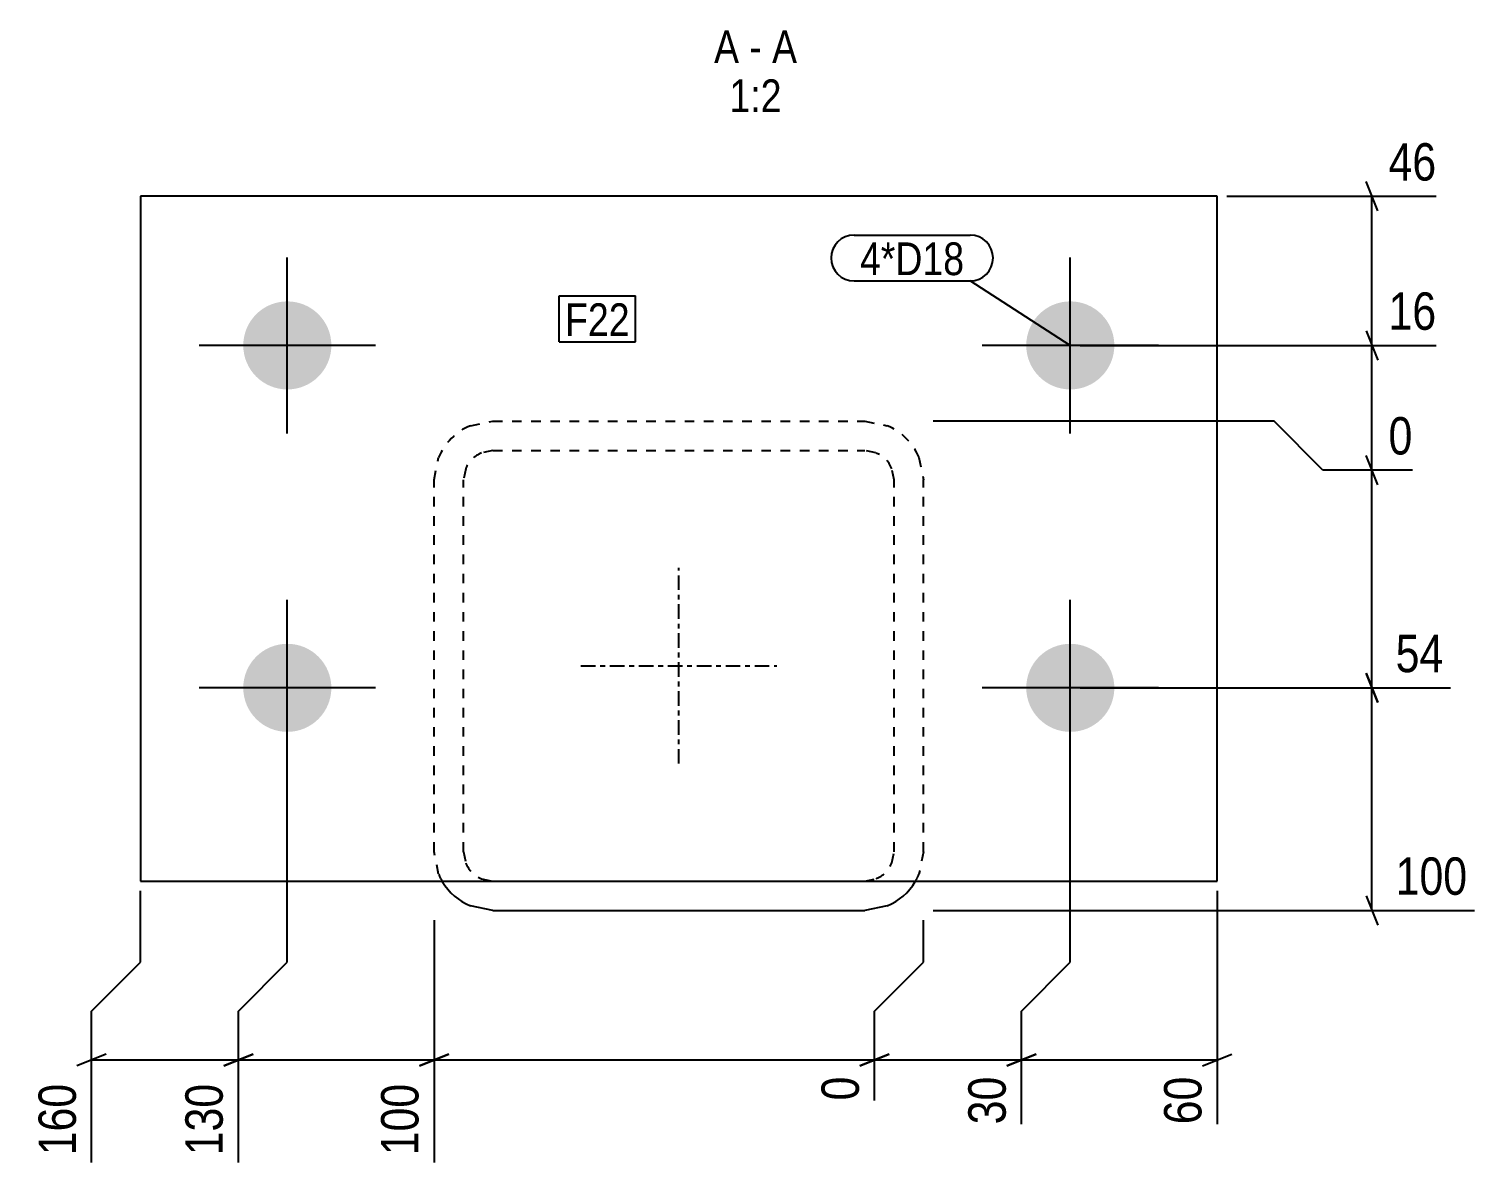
# Model space of a CAD drawing. Header units: millimetres. Extents: x 12 to 23118, y 5 to 856.
# Drawn here: x 6701.6 to 6997.2, y 4.7 to 236.5 of the extents above; entities that cross this region are included whole.
import ezdxf

# ---------------------------------------------------------------- set-up
doc = ezdxf.new("R2010")
doc.units = ezdxf.units.MM
doc.linetypes.add('DXK_LINE_DOT2', pattern=[3.9198, 1.9599, -1.9599])
doc.linetypes.add('DXK_LINE_DOT3', pattern=[5.9187, 2.979, -0.9799, 0.9799, -0.9799])
for name, color, linetype in [('MÅLSÆTNING', 7, 'Continuous'), ('STÅL', 7, 'Continuous'), ('TEKST', 7, 'Continuous')]:
    doc.layers.add(name, color=color, linetype=linetype)
doc.styles.add('Arial Narrow', font='ARIALN.TTF', dxfattribs={"height": 0.2})

msp = doc.modelspace()

# ---------------------------------------------------------------- hatches: boundary and pattern name
at = {"layer": 'STÅL', "linetype": 'Continuous'}
for points in [[(6745.44, 171.81, -1), (6763.44, 171.81, -1)], [(6905.44, 171.81, -1), (6923.44, 171.81, -1)], [(6745.44, 101.81, -1), (6763.44, 101.81, -1)], [(6905.44, 101.81, -1), (6923.44, 101.81, -1)]]:
    msp.add_hatch(color=96, dxfattribs=at).paths.add_polyline_path(points)

# ---------------------------------------------------------------- linework, layer by layer
at = {"layer": 'MÅLSÆTNING', "color": 7, "linetype": 'Continuous'}
for p, q in [((6977.27, 199.31), (6974.87, 205.31)), ((6946.44, 202.31), (6989.22, 202.31)), ((6976.07, 171.81), (6976.07, 202.31)), ((6974.87, 174.81), (6977.27, 168.81)), ((6974.87, 174.81), (6977.27, 168.81)), ((6916.44, 171.81), (6989.22, 171.81)), ((6916.44, 171.81), (6989.22, 171.81)), ((6976.07, 146.31), (6976.07, 171.81)), ((6956.07, 156.31), (6886.44, 156.31)), ((6956.07, 156.31), (6886.44, 156.31)), ((6966.07, 146.31), (6956.07, 156.31)), ((6966.07, 146.31), (6956.07, 156.31)), ((6977.27, 143.31), (6974.87, 149.31)), ((6984.35, 146.31), (6966.07, 146.31)), ((6984.35, 146.31), (6966.07, 146.31)), ((6976.07, 101.81), (6976.07, 146.31)), ((6974.87, 104.81), (6977.27, 98.81)), ((6977.27, 98.81), (6974.87, 104.81)), ((6916.44, 101.81), (6992.14, 101.81)), ((6916.44, 101.81), (6992.14, 101.81)), ((6976.07, 56.31), (6976.07, 101.81)), ((6754.44, 45.74), (6754.44, 99.81)), ((6754.44, 45.74), (6754.44, 99.81)), ((6914.44, 45.74), (6914.44, 99.81)), ((6914.44, 45.74), (6914.44, 99.81)), ((6724.44, 45.74), (6724.44, 60.31)), ((6944.44, 60.31), (6944.44, 12.59)), ((6974.87, 59.31), (6977.27, 53.31)), ((6886.44, 56.31), (6997.01, 56.31)), ((6784.44, 54.31), (6784.44, 4.8)), ((6784.44, 54.31), (6784.44, 4.8)), ((6884.44, 45.74), (6884.44, 54.31)), ((6884.44, 45.74), (6884.44, 54.31)), ((6714.44, 35.74), (6724.44, 45.74)), ((6744.44, 35.74), (6754.44, 45.74)), ((6744.44, 35.74), (6754.44, 45.74)), ((6874.44, 35.74), (6884.44, 45.74)), ((6874.44, 35.74), (6884.44, 45.74)), ((6904.44, 35.74), (6914.44, 45.74)), ((6904.44, 35.74), (6914.44, 45.74)), ((6714.44, 4.8), (6714.44, 35.74)), ((6744.44, 4.8), (6744.44, 35.74)), ((6744.44, 4.8), (6744.44, 35.74)), ((6874.44, 17.46), (6874.44, 35.74)), ((6874.44, 17.46), (6874.44, 35.74)), ((6904.44, 12.59), (6904.44, 35.74)), ((6904.44, 12.59), (6904.44, 35.74)), ((6717.44, 26.94), (6711.44, 24.54)), ((6747.44, 26.94), (6741.44, 24.54)), ((6741.44, 24.54), (6747.44, 26.94)), ((6787.44, 26.94), (6781.44, 24.54)), ((6781.44, 24.54), (6787.44, 26.94)), ((6877.44, 26.94), (6871.44, 24.54)), ((6871.44, 24.54), (6877.44, 26.94)), ((6901.44, 24.54), (6907.44, 26.94)), ((6941.44, 24.54), (6947.44, 26.94)), ((6714.44, 25.74), (6744.44, 25.74)), ((6744.44, 25.74), (6784.44, 25.74)), ((6784.44, 25.74), (6874.44, 25.74)), ((6874.44, 25.74), (6904.44, 25.74)), ((6904.44, 25.74), (6944.44, 25.74))]:
    msp.add_line(p, q, dxfattribs=at)
at = {"layer": 'STÅL', "color": 2, "linetype": 'Continuous'}
for p, q in [((6724.44, 202.31), (6724.44, 62.31)), ((6944.44, 202.31), (6724.44, 202.31)), ((6944.44, 62.31), (6944.44, 202.31)), ((6724.44, 62.31), (6944.44, 62.31)), ((6796.44, 56.31), (6791.85, 57.22)), ((6796.44, 56.31), (6872.44, 56.31)), ((6877.03, 57.22), (6872.44, 56.31))]:
    msp.add_line(p, q, dxfattribs=at)
at = {"layer": 'STÅL', "color": 96, "linetype": 'Continuous'}
for p, q in [((6754.44, 153.81), (6754.44, 189.81)), ((6914.44, 153.81), (6914.44, 189.81)), ((6772.44, 171.81), (6736.44, 171.81)), ((6932.44, 171.81), (6896.44, 171.81)), ((6754.44, 83.81), (6754.44, 119.81)), ((6914.44, 83.81), (6914.44, 119.81)), ((6772.44, 101.81), (6736.44, 101.81)), ((6932.44, 101.81), (6896.44, 101.81))]:
    msp.add_line(p, q, dxfattribs=at)
at = {"layer": 'STÅL', "color": 7, "linetype": 'DXK_LINE_DOT2'}
for p, q in [((6791.85, 155.4), (6796.44, 156.31)), ((6796.44, 156.31), (6872.44, 156.31)), ((6872.44, 156.31), (6877.03, 155.4)), ((6784.44, 144.31), (6785.35, 148.9)), ((6796.44, 150.31), (6794.14, 149.85)), ((6796.44, 150.31), (6872.44, 150.31)), ((6874.73, 149.85), (6872.44, 150.31)), ((6883.52, 148.9), (6884.44, 144.31)), ((6790.9, 146.61), (6790.44, 144.31)), ((6878.44, 144.31), (6877.98, 146.61)), ((6784.44, 68.31), (6784.44, 144.31)), ((6790.44, 68.31), (6790.44, 144.31)), ((6878.44, 68.31), (6878.44, 144.31)), ((6884.44, 68.31), (6884.44, 144.31)), ((6785.35, 63.72), (6784.44, 68.31)), ((6790.44, 68.31), (6790.9, 66.01)), ((6877.98, 66.01), (6878.44, 68.31)), ((6884.44, 68.31), (6883.52, 63.72)), ((6794.14, 62.77), (6796.44, 62.31)), ((6796.44, 62.31), (6872.44, 62.31)), ((6872.44, 62.31), (6874.73, 62.77))]:
    msp.add_line(p, q, dxfattribs=at)
at = {"layer": 'STÅL', "color": 7, "linetype": 'DXK_LINE_DOT3'}
for p, q in [((6834.44, 86.31), (6834.44, 126.31)), ((6814.44, 106.31), (6854.44, 106.31))]:
    msp.add_line(p, q, dxfattribs=at)
at = {"layer": 'STÅL', "color": 7, "linetype": 'DXK_LINE_DOT2'}
for centre, radius, start, end in [((6796.44, 144.31), 12, 112.5, 157.5), ((6872.44, 144.31), 12, 22.5, 67.5), ((6796.44, 144.31), 6, 112.5, 157.5), ((6872.44, 144.31), 6, 22.5, 67.5), ((6796.44, 68.31), 6, 202.5, 247.5), ((6872.44, 68.31), 6, 292.5, 337.5), ((6796.44, 68.31), 12, 202.5, 210.5989), ((6872.44, 68.31), 12, 329.4011, 337.5)]:
    msp.add_arc(centre, radius, start, end, dxfattribs=at)
at = {"layer": 'STÅL', "color": 2, "linetype": 'Continuous'}
for centre, start, end in [((6796.44, 68.31), 210.5989, 247.5), ((6872.44, 68.31), 292.5, 329.4011)]:
    msp.add_arc(centre, 12, start, end, dxfattribs=at)

# ---------------------------------------------------------------- wipeouts: each hides what was drawn before it
at = {"color": 0, "linetype": 'Continuous'}
for points, layer in [([(6992.28, 103.41), (6992.28, 114.61), (6979.33, 114.61), (6979.33, 103.41)], 'MÅLSÆTNING'), ([(6997.16, 57.91), (6997.16, 69.11), (6979.33, 69.11), (6979.33, 57.91)], 'MÅLSÆTNING'), ([(6712.84, 22.48), (6701.64, 22.48), (6701.64, 4.66), (6712.84, 4.66)], 'MÅLSÆTNING'), ([(6742.84, 22.48), (6731.64, 22.48), (6731.64, 4.66), (6742.84, 4.66)], 'MÅLSÆTNING'), ([(6782.84, 22.48), (6771.64, 22.48), (6771.64, 4.66), (6782.84, 4.66)], 'MÅLSÆTNING'), ([(6846.75, 229.51), (6846.75, 236.51), (6841.64, 236.51), (6841.64, 229.51)], 'TEKST'), ([(6851.4, 229.51), (6851.4, 236.51), (6848.85, 236.51), (6848.85, 229.51)], 'TEKST'), ([(6858.61, 229.51), (6858.61, 236.51), (6853.5, 236.51), (6853.5, 229.51)], 'TEKST'), ([(6855.46, 219.51), (6855.46, 226.51), (6844.79, 226.51), (6844.79, 219.51)], 'TEKST')]:
    msp.add_wipeout(points, dxfattribs=at).dxf.layer = layer
at = {"color": 0}
for points in [[(6892.77, 186.18), (6892.77, 193.18), (6871.46, 193.18), (6871.46, 186.18)], [(6824.4, 173.73), (6824.4, 180.73), (6811.19, 180.73), (6811.19, 173.73)]]:
    msp.add_wipeout(points, dxfattribs=at).dxf.layer = 'TEKST'

# ---------------------------------------------------------------- next in the draw order: texts
at = {"layer": 'MÅLSÆTNING', "color": 3, "linetype": 'Continuous', "style": 'Arial Narrow'}
for s, p in [('54', (6980.93, 105.01)), ('100', (6980.93, 59.51))]:
    msp.add_text(s, height=7.635, dxfattribs=at).set_placement(p)
for s, p in [('160', (6711.24, 6.26)), ('130', (6741.24, 6.26)), ('100', (6781.24, 6.26))]:
    msp.add_text(s, height=7.635, rotation=90.0002, dxfattribs=at).set_placement(p)
at = {"layer": 'TEKST', "color": 3, "linetype": 'Continuous', "style": 'Arial Narrow'}
for s, height, p in [('A', 6.68, (6841.64, 229.51)), ('A', 6.68, (6853.5, 229.51)), ('-', 6.68, (6848.85, 229.51)), ('1:2', 6.681, (6844.79, 219.51))]:
    msp.add_text(s, height=height, dxfattribs=at).set_placement(p)

# ---------------------------------------------------------------- next in the draw order: wipeouts: each hides what was drawn before it
at = {"color": 0, "linetype": 'Continuous'}
for points in [[(6990.82, 203.91), (6990.82, 215.11), (6977.87, 215.11), (6977.87, 203.91)], [(6990.82, 173.41), (6990.82, 184.61), (6977.87, 184.61), (6977.87, 173.41)], [(6985.95, 147.91), (6985.95, 159.11), (6977.87, 159.11), (6977.87, 147.91)], [(6872.84, 23.94), (6861.64, 23.94), (6861.64, 15.86), (6872.84, 15.86)], [(6902.84, 23.94), (6891.64, 23.94), (6891.64, 10.99), (6902.84, 10.99)], [(6942.84, 23.94), (6931.64, 23.94), (6931.64, 10.99), (6942.84, 10.99)]]:
    msp.add_wipeout(points, dxfattribs=at).dxf.layer = 'MÅLSÆTNING'
at = {"color": 0}
for points in [[(6892.77, 186.18), (6892.77, 193.18), (6871.46, 193.18), (6871.46, 186.18)], [(6824.4, 173.73), (6824.4, 180.73), (6811.19, 180.73), (6811.19, 173.73)]]:
    msp.add_wipeout(points, dxfattribs=at).dxf.layer = 'TEKST'

# ---------------------------------------------------------------- next in the draw order: linework, layer by layer
at = {"layer": 'MÅLSÆTNING', "color": 7, "linetype": 'Continuous'}
for p, q in [((6977.27, 143.31), (6974.87, 149.31)), ((6907.44, 26.94), (6901.44, 24.54))]:
    msp.add_line(p, q, dxfattribs=at)
at = {"layer": 'TEKST', "color": 7, "linetype": 'Continuous'}
for p, q in [((6870.26, 194.38), (6893.97, 194.38)), ((6870.26, 184.98), (6893.97, 184.98)), ((6914.44, 171.81), (6893.97, 184.98)), ((6809.99, 181.93), (6825.6, 181.93)), ((6809.99, 172.53), (6809.99, 181.93)), ((6825.6, 172.53), (6825.6, 181.93)), ((6809.99, 172.53), (6825.6, 172.53))]:
    msp.add_line(p, q, dxfattribs=at)
for centre, start, end in [((6870.26, 189.68), 90, 270), ((6893.97, 189.68), 270, 90)]:
    msp.add_arc(centre, 4.7, start, end, dxfattribs=at)

# ---------------------------------------------------------------- next in the draw order: texts
at = {"layer": 'MÅLSÆTNING', "color": 3, "linetype": 'Continuous', "style": 'Arial Narrow'}
for s, height, p in [('46', 7.635, (6979.47, 205.51)), ('16', 7.635, (6979.47, 175.01)), ('0', 7.64, (6979.47, 149.51))]:
    msp.add_text(s, height=height, dxfattribs=at).set_placement(p)
for s, height, p in [('0', 7.64, (6871.24, 17.46)), ('30', 7.635, (6901.24, 12.59)), ('60', 7.635, (6941.24, 12.59))]:
    msp.add_text(s, height=height, rotation=90.0002, dxfattribs=at).set_placement(p)
at = {"layer": 'TEKST', "color": 3, "style": 'Arial Narrow'}
for s, p in [('4*D18', (6871.46, 186.18)), ('F22', (6811.19, 173.73))]:
    msp.add_text(s, height=6.681, dxfattribs=at).set_placement(p)

doc.saveas('drawing.dxf')
